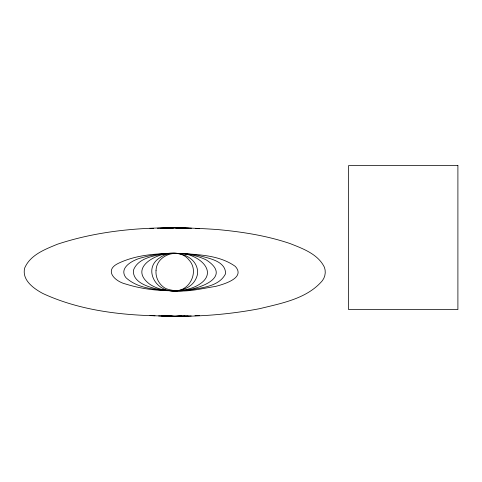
<?xml version="1.0" encoding="UTF-8"?>
<svg xmlns="http://www.w3.org/2000/svg" width="482" height="482" viewBox="0 0 482 482"><rect width="100%" height="100%" fill="white"/><g stroke="black" fill="none" stroke-linecap="round" stroke-linejoin="round"><path stroke-width="0.72" d="M168.525 228.215L174.02 227.763M180.84 315.921C134.333 316.535 85.657 313.27 42.856 293.49C33.674 288.567 21.678 280.06 24.678 268.04C30.306 254.821 45.073 249.333 57.412 244.229C108.884 227.203 164.223 225.697 217.876 229.583C242.307 231.86 266.769 235.668 290.068 243.567C302.907 248.652 318.048 254.074 324.464 267.359A14.291 14.291 0 0 1 322.44 280.596C307.112 298.726 281.795 303.208 259.876 308.625C226.57 315.023 192.481 317.337 158.608 315.951M166.88 228.239L173.972 227.763M181.81 315.981L174.695 316.409L161.464 315.939M163.681 228.233L174.701 227.727L191.481 228.209M184.986 315.963L174.701 316.409L164.037 315.927M160.548 228.245L174.707 227.727L188.607 228.227M188.07 315.939L174.707 316.409L167.64 315.975M149.932 228.667L153.662 228.456M157.385 228.239L174.713 227.727L185.323 228.203M191.233 315.939L174.713 316.409L168.712 315.939M194.957 315.722L199.428 315.469M154.999 315.764L149.962 315.445M195.812 228.444L199.397 228.691M182.419 228.227L174.695 227.727L180.648 228.185M156.041 270.36C155.294 277.716 159.379 285.248 165.953 288.634C181.774 294.11 199.518 288.82 215.556 286.416C223.311 284.362 245.928 278.096 235.324 266.419C219.641 255.165 199.018 254.683 180.437 253.418C159.53 253.333 137.569 254.141 118.379 263.329C103.371 270.462 115.27 281.657 125.983 284.109C146.582 290.586 168.646 291.869 190.065 289.911C202.398 287.664 219.268 286.362 225.546 273.776C225.98 260.792 207.971 258.159 198.5 255.484C179.78 252.2 160.187 252.448 141.847 257.719C133.641 259.641 118.072 267.54 125.971 277.698C137.689 288.477 154.927 289.598 170.056 290.718C185.245 293.918 237.789 280.476 206.429 260.021C192.86 253.243 177.033 252.351 162.193 254.207C151.637 256.189 137.466 258.9 133.4 270.36C132.616 281.759 146.444 286.278 155.349 288.634C168.604 291.483 183.136 292.237 195.728 286.416C222.738 273.017 197.156 252.182 177.647 253.418C161.44 250.23 126.248 266.395 149.607 284.109C164.103 293.93 193.21 294.996 197.614 273.776C198.747 255.153 173.044 247.802 159.879 257.719C142.925 268.137 155.204 291.261 172.598 290.718C188.661 293.273 200.126 271.938 189.016 260.021C179.382 247.236 156.65 254.357 156.041 270.36M457.9 165.591L348.576 165.591L348.576 309.558L457.9 309.558L457.9 165.591"/></g></svg>
